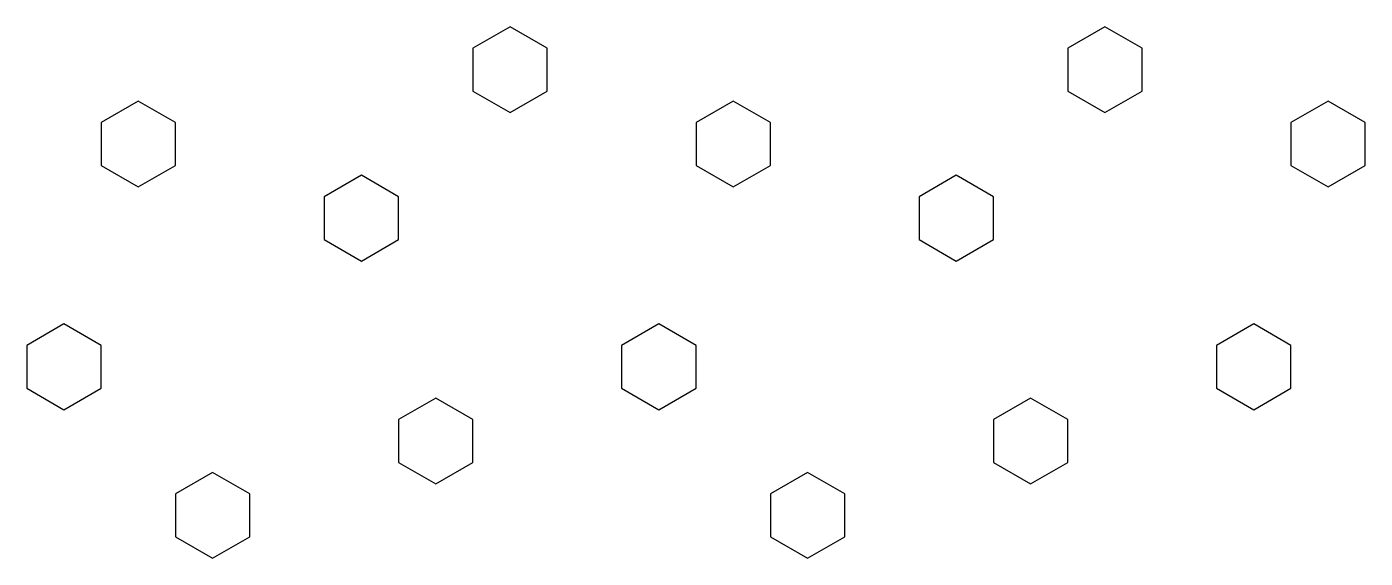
# Model space of a CAD drawing. Extents: x -4.5 to 4.5, y -1.79 to 1.79.
import ezdxf

# ---------------------------------------------------------------- set-up
doc = ezdxf.new("R2010")
doc.units = 0
doc.header["$MEASUREMENT"] = 0
doc.layers.get('0').update_dxf_attribs({"linetype": 'CONTINUOUS'})

msp = doc.modelspace()

# ---------------------------------------------------------------- linework, layer by layer
at = {"elevation": 0.1}
for points in [[(-1.5, 1.3557), (-1.25, 1.2113), (-1, 1.3557), (-1, 1.6443), (-1.25, 1.7887), (-1.5, 1.6443)], [(2.5, 1.3557), (2.75, 1.2113), (3, 1.3557), (3, 1.6443), (2.75, 1.7887), (2.5, 1.6443)], [(-4, 0.8557), (-3.75, 0.7113), (-3.5, 0.8557), (-3.5, 1.1443), (-3.75, 1.2887), (-4, 1.1443)], [(0, 0.8557), (0.25, 0.7113), (0.5, 0.8557), (0.5, 1.1443), (0.25, 1.2887), (0, 1.1443)], [(4, 0.8557), (4.25, 0.7113), (4.5, 0.8557), (4.5, 1.1443), (4.25, 1.2887), (4, 1.1443)], [(-2.5, 0.3557), (-2.25, 0.2113), (-2, 0.3557), (-2, 0.6443), (-2.25, 0.7887), (-2.5, 0.6443)], [(1.5, 0.3557), (1.75, 0.2113), (2, 0.3557), (2, 0.6443), (1.75, 0.7887), (1.5, 0.6443)], [(-4.5, -0.6443), (-4.25, -0.7887), (-4, -0.6443), (-4, -0.3557), (-4.25, -0.2113), (-4.5, -0.3557)], [(-0.5, -0.6443), (-0.25, -0.7887), (0, -0.6443), (0, -0.3557), (-0.25, -0.2113), (-0.5, -0.3557)], [(3.5, -0.6443), (3.75, -0.7887), (4, -0.6443), (4, -0.3557), (3.75, -0.2113), (3.5, -0.3557)], [(-2, -1.1443), (-1.75, -1.2887), (-1.5, -1.1443), (-1.5, -0.8557), (-1.75, -0.7113), (-2, -0.8557)], [(2, -1.1443), (2.25, -1.2887), (2.5, -1.1443), (2.5, -0.8557), (2.25, -0.7113), (2, -0.8557)], [(-3.5, -1.6443), (-3.25, -1.7887), (-3, -1.6443), (-3, -1.3557), (-3.25, -1.2113), (-3.5, -1.3557)], [(0.5, -1.6443), (0.75, -1.7887), (1, -1.6443), (1, -1.3557), (0.75, -1.2113), (0.5, -1.3557)]]:
    msp.add_lwpolyline(points, close=True, dxfattribs=at)

doc.saveas('drawing.dxf')
